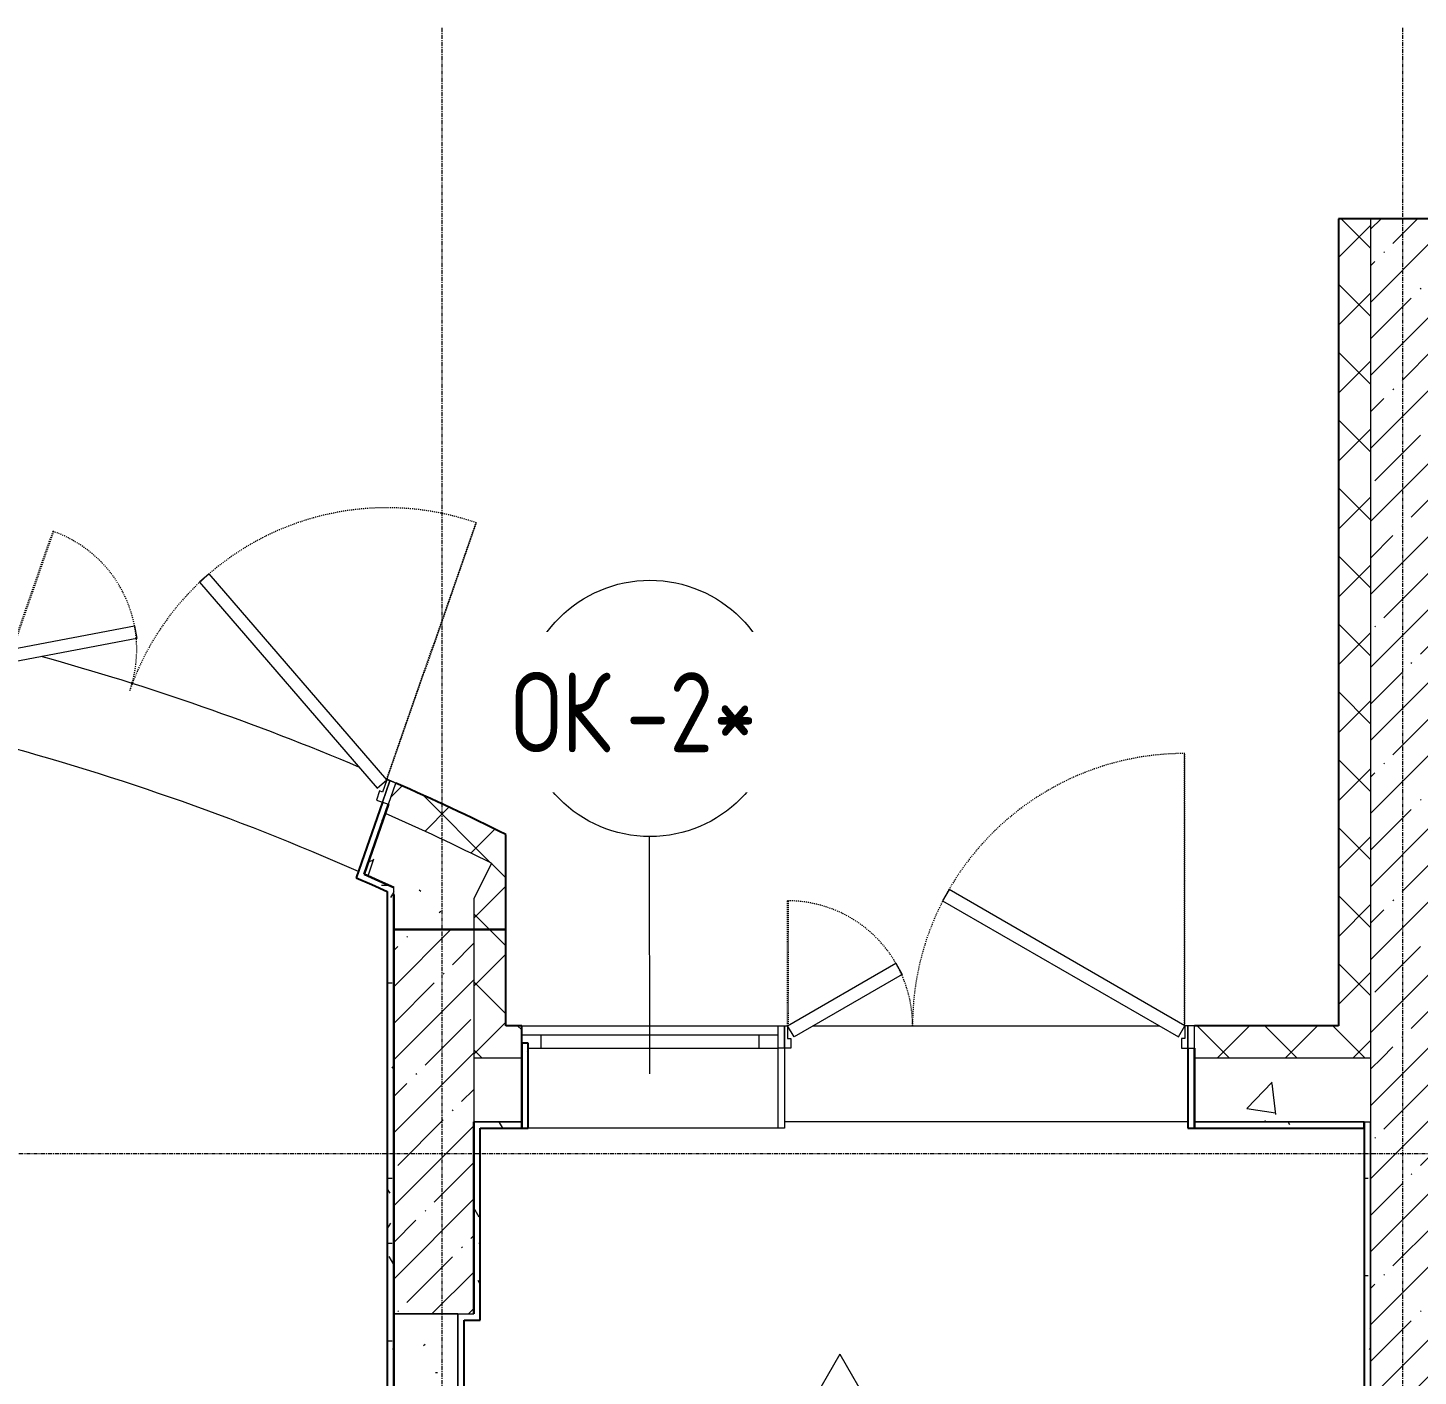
# Model space of a CAD drawing. Header units: millimetres. Extents: x -11854 to 4360091, y -19344 to 4989148.
# Drawn here: x 57830 to 62171, y 22023 to 26234 of the extents above; entities that cross this region are included whole.
import ezdxf

# ---------------------------------------------------------------- set-up
doc = ezdxf.new("R2010")
doc.units = ezdxf.units.MM
doc.linetypes.add('Линия сетки', pattern=[22.225, 12.7, -3.175, 3.175, -3.175])
doc.linetypes.add('Штрих', pattern=[6.35, 3.175, -3.175])
for name, color, linetype, lineweight in [('A-AREA-IDEN', 254, 'Continuous', 9), ('A-DOOR', 254, 'Continuous', 9), ('A-DOOR-FRAM', 254, 'Continuous', 18), ('A-FLOR', 254, 'Continuous', 9), ('A-GLAZ', 254, 'Continuous', 9), ('A-GLAZ-IDEN', 254, 'Continuous', 9), ('A-WALL', 254, 'Continuous', 9), ('S-GRID', 254, 'Continuous', 9)]:
    doc.layers.add(name, color=color, linetype=linetype, lineweight=lineweight)
doc.styles.add('ISOCPEUR_1', font='isocpeur.ttf', dxfattribs={"width": 0.8, "height": 250})
pattern_1 = [(45, (542041.67, 20914.14), (-114.049253, 114.049253), []), (45, (542155.72, 20914.14), (-114.049253, 114.049253), [201.613, -40.323, 3.353, -36.97])]
pattern_2 = [(50, (542041.7, 20914.14), (728.7365, -63.7558), [76.2, -838.2]), (355, (542041.7, 20914.14), (-140.9716, 764.2276), [60.96, -670.56]), (100.451, (542102.4, 20908.8), (587.77, 700.4668), [64.76, -712.36]), (46.184, (542041.7, 21117.3), (1084.3162, -168.171), [114.3, -1257.3]), (96.636, (542132, 21103.3), (949.61, 989.7098), [97.14, -1068.54]), (351.184, (542041.7, 21117.3), (949.6206, 989.7012), [91.44, -1005.84]), (21, (542143.3, 21066.54), (606.4579, -409.0606), [76.2, -838.2]), (326, (542143.3, 21066.54), (247.2083, 736.7529), [60.96, -670.56]), (71.451, (542193.8, 21032.46), (853.6683, 327.6855), [64.76, -712.36]), (37.5, (542041.67, 20914.14), (12.3547, 338.22012), [6.706, -655.726, 6.706, -674.014, -673.1]), (37.5, (542041.67, 20914.14), (12.3547, 338.22012), [-1343.152, 6.706, -666.394]), (7.5, (542041.67, 20914.14), (267.27887, 400.72213), [6.706, -381.406, 6.706, -640.486, -256.54]), (7.5, (542041.67, 20914.14), (267.27887, 400.72213), [-1035.304, 6.706, -249.834]), (327.5, (541815.1, 20914.14), (542.36333, -22.91534), [6.706, -247.294, 6.706, -785.774, -1051.56]), (327.5, (541815.1, 20914.14), (542.36333, -22.91534), [-1046.48, 6.706, -1044.854]), (317.5, (541713.5, 20914.14), (592.51696, 101.7071), [6.706, -323.494, 6.706, -519.582, -746.76]), (317.5, (541713.5, 20914.14), (592.51696, 101.7071), [-856.488, 6.706, -740.054])]
pattern_3 = [(45, (542041.67, 20914.14), (-106.066017, 106.066017), []), (135, (542041.67, 20914.14), (-106.066017, -106.066017), [])]
pattern_4 = [(0, (542041.67, 20914.14), (406.4, 101.6), [33.528, -271.272, 33.528, -271.272, -1625.6]), (0, (542041.67, 20914.14), (406.4, 101.6), [-609.6, 33.528, -576.072, 33.528, -271.272, -711.2]), (0, (542041.67, 20914.14), (406.4, 101.6), [-1524, 33.528, -169.672, 33.528, -474.472]), (120, (542194.07, 20964.94), (-291.18818, 301.152724), [33.528, -271.272, 33.528, -1896.872]), (120, (542194.07, 20964.94), (-291.18818, 301.152724), [-338.328, -271.272, 33.528, -576.072, -1016]), (120, (542194.07, 20964.94), (-291.18818, 301.152724), [-1219.2, 33.528, -271.272, 33.528, -677.672]), (120, (542194.07, 20964.94), (-291.18818, 301.152724), [-1557.528, -169.672, 33.528, -474.472]), (240, (542244.87, 21168.14), (-115.21182, -402.752724), [33.528, -271.272, 33.528, -1896.872]), (240, (542244.87, 21168.14), (-115.21182, -402.752724), [-338.328, -271.272, 33.528, -576.072, -1016]), (240, (542244.87, 21168.14), (-115.21182, -402.752724), [-1219.2, 33.528, -271.272, 33.528, -677.672]), (240, (542244.87, 21168.14), (-115.21182, -402.752724), [-1557.528, -169.672, 33.528, -474.472])]

# ---------------------------------------------------------------- blocks, each defined once
blk = doc.blocks.new('Дверь_Двупольная_внутренняя ПВХ профиль - Дверной блок наружный металлический остекленный ДНМО 24х13 Л-V1-1Б')
at = {"layer": 'A-DOOR', "linetype": 'Штрих'}
for p, q in [((618, 1000), (618, 150)), ((-618, 540), (-618, 150))]:
    blk.add_line(p, q, dxfattribs=at)
at = {"layer": 'A-DOOR'}
for p, q in [((620, 1000), (618, 1000)), ((-620, 540), (-618, 540)), ((-650, 150), (-630, 150)), ((-650, 80), (-650, 150)), ((-630, 150), (-630, 80)), ((-618, 150), (-620, 150)), ((618, 150), (620, 150)), ((650, 150), (630, 150)), ((630, 150), (630, 80)), ((650, 80), (650, 150)), ((-630, 80), (-650, 80)), ((630, 80), (650, 80))]:
    blk.add_line(p, q, dxfattribs=at)
at = {"layer": 'A-DOOR', "linetype": 'Штрих', "lineweight": 18}
for p, q in [((620, 150), (620, 1000)), ((-620, 150), (-620, 540))]:
    blk.add_line(p, q, dxfattribs=at)
at = {"layer": 'A-DOOR', "lineweight": 18}
for p, q in [((-116.1, 575), (-136.1, 540.4)), ((620, 150), (-116.1, 575)), ((-136.1, 540.4), (600, 115.4)), ((-620, 150), (-282.3, 345)), ((-262.3, 310.4), (-600, 115.4)), ((-282.3, 345), (-262.3, 310.4)), ((-600, 115.4), (-620, 150)), ((600, 115.4), (620, 150))]:
    blk.add_line(p, q, dxfattribs=at)
at = {"layer": 'A-DOOR', "linetype": 'Штрих'}
for centre, radius, start, end in [((620, 150), 850, 90, 180), ((-620, 150), 390, 360, 90)]:
    blk.add_arc(centre, radius, start, end, dxfattribs=at)
at = {"layer": 'A-DOOR-FRAM'}
for p, q in [((-630, 150), (-620, 150)), ((-630, 80), (-630, 150)), ((-620, 150), (-620, 110)), ((630, 150), (620, 150)), ((620, 150), (620, 110)), ((630, 80), (630, 150)), ((-620, 110), (-610, 110)), ((-610, 110), (-610, 80)), ((620, 110), (610, 110)), ((610, 110), (610, 80)), ((-610, 80), (-630, 80)), ((610, 80), (630, 80))]:
    blk.add_line(p, q, dxfattribs=at)
blk = doc.blocks.new('Окно 1800х800 - ОК 800Х1800_ОК-3_1 _ВНУТРЕННИЕ ОКНА_ EI 31 _-V2-1Б')
at = {"layer": 'A-GLAZ', "lineweight": 18}
for p, q in [((-215, 120), (-275, 120)), ((-215, 80), (-215, 120)), ((525, 120), (465, 120)), ((465, 120), (465, 80)), ((-255.1, 80), (-215, 80)), ((465, 80), (525, 80))]:
    blk.add_line(p, q, dxfattribs=at)
at = {"layer": 'A-GLAZ'}
for p, q in [((-215, 80), (-215, 120)), ((465, 120), (-215, 120)), ((465, 120), (465, 80)), ((-215, 80), (465, 80))]:
    blk.add_line(p, q, dxfattribs=at)
blk = doc.blocks.new('Марка окна - Марка окна-2857-1Б')
at = {"layer": 'A-GLAZ-IDEN'}
blk.add_circle((0, 0), 4.001, dxfattribs=at)
blk = doc.blocks.new('МАРКА ПОМЕЩЕНИЯ - ПОЛЫ - ОТДЕЛКА ПОЛА-6347798-1Б')
at = {"layer": 'A-AREA-IDEN'}
for p, q in [((0, 4.233), (-3.855, -2.444)), ((0, 4.233), (3.855, -2.444)), ((3.855, -2.444), (-3.855, -2.444))]:
    blk.add_line(p, q, dxfattribs=at)

msp = doc.modelspace()

# ---------------------------------------------------------------- hatches: boundary and pattern name
at = {"layer": 'A-WALL'}
h = msp.add_hatch(dxfattribs=at)
h.set_pattern_fill('FP_4', color=8, style=0, pattern_type=2)
h.set_pattern_definition(pattern_3)
h.paths.add_polyline_path([(61922.6, 23117.4), (62022.6, 23117.4), (62022.6, 25637.4), (61922.6, 25637.4), (61922.6, 23818.9)])
h = msp.add_hatch(dxfattribs=at)
h.set_pattern_fill('FP_1', color=8, style=0, pattern_type=2)
h.set_pattern_definition(pattern_1)
h.paths.add_polyline_path([(62022.6, 23017.4), (62222.6, 23017.4), (62222.6, 25637.4), (62022.6, 25637.4), (62022.6, 23117.4)])
h = msp.add_hatch(dxfattribs=at)
h.set_pattern_fill('FP_4', color=8, style=0, pattern_type=2)
h.set_pattern_definition(pattern_3)
h.paths.add_polyline_path([(59278, 23624.8), (59322.5, 23714.3), (59151.9, 23796.7), (58979.4, 23875.1), (58946.4, 23780.4), (59113.1, 23704.5)])
h.paths.add_polyline_path([(57718.8, 24208.1), (57751.8, 24302.9), (57578.9, 24346), (57405.1, 24385.4), (57391.3, 24286), (57599, 24238)])
h.paths.add_polyline_path([(56202.7, 24451.1), (56216.5, 24550.5), (55931.8, 24563.8), (55646.8, 24567.2), (55646.5, 24467.2), (55924.8, 24464)])
h = msp.add_hatch(dxfattribs=at)
h.set_pattern_fill('FP_2', color=8, style=0, pattern_type=2)
h.set_pattern_definition(pattern_2)
h.paths.add_polyline_path([(59188.9, 23445.7), (59278, 23624.8), (59113.1, 23704.5), (58946.4, 23780.4), (58880.4, 23590.9), (58972.6, 23549.2), (59081.1, 23498.3)])
h.paths.add_polyline_path([(57652.8, 24018.6), (57718.8, 24208.1), (57555.5, 24248.8), (57391.3, 24286), (57363.7, 24087.4), (57508.6, 24054.4), (57599, 24032)])
h.paths.add_polyline_path([(56175.1, 24252.5), (56202.7, 24451.1), (55924.8, 24464), (55646.5, 24467.2), (55645.9, 24267.2), (55910.6, 24264.3)])
h = msp.add_hatch(dxfattribs=at)
h.set_pattern_fill('FP_5', color=8, style=0, pattern_type=2)
h.set_pattern_definition(pattern_4)
h.paths.add_polyline_path([(58972.6, 23526.7), (58972.6, 23548.8), (58862, 23598.7), (58855.4, 23579.7), (58962.5, 23531.4)])
h.paths.add_polyline_path([(57665.7, 23994.7), (57672.3, 24013.7), (57599, 24032.1), (57508.6, 24054.5), (57344.1, 24091.8), (57341.4, 24071.9), (57503.9, 24035), (57599, 24011.3)])
h.paths.add_polyline_path([(56192.4, 24231.6), (56195.2, 24251.4), (56175.1, 24252.7), (55949, 24263.3), (55722.6, 24267.4), (55722.6, 24247.4), (55742.5, 24247.3), (55967.6, 24242.7)])
h = msp.add_hatch(dxfattribs=at)
h.set_pattern_fill('FP_5', color=8, style=0, pattern_type=2)
h.set_pattern_definition(pattern_4)
h.paths.add_polyline_path([(58880.3, 23590.5), (58956.4, 23809), (58937.5, 23815.6), (58862, 23598.7), (58871.1, 23594.6)])
h = msp.add_hatch(dxfattribs=at)
h.set_pattern_fill('FP_4', color=8, style=0, pattern_type=2)
h.set_pattern_definition(pattern_3)
h.paths.add_polyline_path([(59222.6, 23417.4), (59322.6, 23417.4), (59322.4, 23714), (59222.6, 23513.4)])
h = msp.add_hatch(dxfattribs=at)
h.set_pattern_fill('FP_5', color=8, style=0, pattern_type=2)
h.set_pattern_definition(pattern_4)
h.paths.add_polyline_path([(58952.5, 16887.4), (58972.5, 16887.4), (58972.5, 23526.8), (58952.5, 23536), (58952.5, 16907.4)])
h = msp.add_hatch(dxfattribs=at)
h.set_pattern_fill('FP_2', color=8, style=0, pattern_type=2)
h.set_pattern_definition(pattern_2)
h.paths.add_polyline_path([(58972.6, 23417.4), (59222.6, 23417.4), (59222.6, 23513.4), (59188.9, 23445.7), (59061.8, 23507.3), (58972.6, 23548.8), (58972.6, 23526.7)])
h = msp.add_hatch(dxfattribs=at)
h.set_pattern_fill('FP_1', color=8, style=0, pattern_type=2)
h.set_pattern_definition(pattern_1)
h.paths.add_polyline_path([(58972.6, 23017.4), (59222.6, 23017.4), (59222.6, 23417.4), (58972.6, 23417.4), (58972.6, 23117.4)])
h = msp.add_hatch(dxfattribs=at)
h.set_pattern_fill('FP_4', color=8, style=0, pattern_type=2)
h.set_pattern_definition(pattern_3)
h.paths.add_polyline_path([(59222.6, 23117.4), (59322.6, 23117.4), (59322.6, 23417.4), (59222.6, 23417.4), (59222.6, 23326.6)])
h = msp.add_hatch(dxfattribs=at)
h.set_pattern_fill('FP_4', color=8, style=0, pattern_type=2)
h.set_pattern_definition(pattern_3)
h.paths.add_polyline_path([(59222.6, 23017.4), (59372.6, 23017.4), (59372.6, 23117.4), (59222.6, 23117.4)])
h.paths.add_polyline_path([(61472.6, 23017.4), (62022.6, 23017.4), (62022.6, 23117.4), (61472.6, 23117.4), (61472.6, 23047.4)])
h = msp.add_hatch(dxfattribs=at)
h.set_pattern_fill('FP_5', color=8, style=0, pattern_type=2)
h.set_pattern_definition(pattern_4)
h.paths.add_polyline_path([(59372.5, 22797.4), (59392.5, 22797.4), (59392.5, 23062.4), (59372.5, 23062.4)])
h = msp.add_hatch(dxfattribs=at)
h.set_pattern_fill('FP_1', color=8, style=0, pattern_type=2)
h.set_pattern_definition(pattern_1)
h.paths.add_polyline_path([(58972.6, 22217.4), (59222.6, 22217.4), (59222.6, 23017.4), (58972.6, 23017.4), (58972.6, 22342)])
h = msp.add_hatch(dxfattribs=at)
h.set_pattern_fill('FP_2', color=8, style=0, pattern_type=2)
h.set_pattern_definition(pattern_2)
h.paths.add_polyline_path([(59222.6, 22817.4), (59372.6, 22817.4), (59372.6, 23017.4), (59222.6, 23017.4), (59222.6, 22834.3)])
h.paths.add_polyline_path([(61472.6, 22817.4), (62022.6, 22817.4), (62022.6, 23017.4), (61472.6, 23017.4)])
h = msp.add_hatch(dxfattribs=at)
h.set_pattern_fill('FP_1', color=8, style=0, pattern_type=2)
h.set_pattern_definition(pattern_1)
h.paths.add_polyline_path([(62022.6, 16887.4), (62222.6, 16887.4), (62222.6, 23017.4), (62022.6, 23017.4), (62022.6, 16927)])
h = msp.add_hatch(dxfattribs=at)
h.set_pattern_fill('FP_5', color=8, style=0, pattern_type=2)
h.set_pattern_definition(pattern_4)
h.paths.add_polyline_path([(62002.5, 22797.4), (62002.5, 22817.4), (61472.6, 22817.4), (61472.6, 22797.4), (61694.9, 22797.4)])
h.paths.add_polyline_path([(59354.4, 22797.4), (59372.6, 22797.4), (59372.6, 22817.4), (59222.5, 22817.4), (59222.5, 22797.4), (59242.5, 22797.4)])
h = msp.add_hatch(dxfattribs=at)
h.set_pattern_fill('FP_5', color=8, style=0, pattern_type=2)
h.set_pattern_definition(pattern_4)
h.paths.add_polyline_path([(59242.5, 22217.4), (59242.5, 22797.4), (59222.5, 22797.4), (59222.5, 22217.4)])
h = msp.add_hatch(dxfattribs=at)
h.set_pattern_fill('FP_5', color=8, style=0, pattern_type=2)
h.set_pattern_definition(pattern_4)
h.paths.add_polyline_path([(62002.5, 19297.4), (62022.5, 19297.4), (62022.5, 22817.4), (62002.5, 22817.4), (62002.5, 19317.4)])
h = msp.add_hatch(dxfattribs=at)
h.set_pattern_fill('FP_2', color=8, style=0, pattern_type=2)
h.set_pattern_definition(pattern_2)
h.paths.add_polyline_path([(58972.6, 16887.4), (59172.6, 16887.4), (59172.6, 22217.4), (58972.6, 22217.4), (58972.6, 17911.5)])
h = msp.add_hatch(dxfattribs=at)
h.set_pattern_fill('FP_5', color=8, style=0, pattern_type=2)
h.set_pattern_definition(pattern_4)
h.paths.add_polyline_path([(59192.5, 16907.4), (59192.5, 22197.4), (59172.5, 22197.4), (59172.5, 16907.4)])

# ---------------------------------------------------------------- linework, layer by layer
at = {"layer": 'A-FLOR', "color": 8}
msp.add_line((60192.5, 22818.2), (61452.5, 22818.2), dxfattribs=at)
for start, end in [(66.18542, 75.39359), (65.30183, 65.4761)]:
    msp.add_arc((55692.5, 16417.3), 7850, start, end, dxfattribs=at)
at = {"layer": 'A-GLAZ-IDEN', "color": 8}
msp.add_line((59772.6, 22967.4), (59771.6, 23708.2), dxfattribs=at)
at = {"layer": 'A-WALL', "color": 8, "lineweight": 25}
for p, q in [((62222.6, 25637.4), (61922.6, 25637.4)), ((61922.6, 25637.4), (61922.6, 23117.4)), ((58937.5, 23815.6), (58855.4, 23579.7)), ((58880.3, 23590.5), (58956.4, 23809)), ((58956.4, 23809), (58880.4, 23590.9)), ((59322.4, 23714), (59322.5, 23714.3)), ((59322.6, 23714), (59322.4, 23714)), ((59322.6, 23417.4), (59322.6, 23714)), ((58952.5, 23536), (58952.5, 16907.4)), ((58972.6, 23549.2), (58972.6, 23548.8)), ((58972.5, 16887.4), (58972.5, 23526.8)), ((58972.6, 23526.7), (58972.6, 23417.4)), ((58972.6, 23417.4), (58972.6, 22217.4)), ((59322.6, 23417.4), (58972.6, 23417.4)), ((58972.6, 23417.4), (59322.6, 23417.4)), ((59322.6, 23117.4), (59322.6, 23417.4)), ((59372.6, 23117.4), (59322.6, 23117.4)), ((59372.6, 22817.4), (59372.6, 23117.4)), ((61922.6, 23117.4), (61472.6, 23117.4)), ((59372.5, 23062.4), (59372.5, 22797.4)), ((59392.5, 23062.4), (59372.5, 23062.4)), ((59392.5, 22797.4), (59392.5, 23062.4)), ((61452.5, 23047.4), (61452.5, 22797.4)), ((61472.5, 22797.4), (61472.5, 23047.4)), ((61472.6, 23047.4), (61472.6, 22797.4)), ((59222.5, 22817.4), (59222.5, 22217.4)), ((59222.6, 22217.4), (59222.6, 22817.4)), ((59242.5, 22797.4), (59372.6, 22797.4)), ((59242.5, 22197.4), (59242.5, 22797.4)), ((59372.5, 22797.4), (59392.5, 22797.4)), ((59372.6, 22797.4), (59372.6, 22817.4)), ((61452.5, 22797.4), (61472.5, 22797.4)), ((61472.6, 22797.4), (62002.5, 22797.4)), ((62002.5, 22797.4), (62002.5, 22817.4)), ((62002.5, 22817.4), (62002.5, 19317.4)), ((58972.6, 22217.4), (58972.6, 16887.4)), ((59192.5, 16907.4), (59192.5, 22197.4)), ((59192.5, 22197.4), (59242.5, 22197.4))]:
    msp.add_line(p, q, dxfattribs=at)
at = {"layer": 'A-WALL', "color": 8}
for p, q in [((62022.6, 25637.4), (62022.6, 22817.4)), ((58948.5, 23888.7), (58950.1, 23888)), ((59278, 23624.8), (59222.6, 23513.4)), ((58972.6, 23526.7), (58972.6, 23548.8)), ((59222.6, 23513.4), (59222.6, 23417.4)), ((59222.6, 23417.4), (59222.6, 23017.4)), ((59372.6, 23117.4), (60172.5, 23117.4)), ((60172.5, 23087.4), (60172.5, 23117.4)), ((60282.6, 23117.4), (61362.6, 23117.4)), ((59222.6, 23017.4), (59372.6, 23017.4)), ((59222.6, 23017.4), (59222.6, 22817.4)), ((60172.5, 22797.4), (60172.5, 23047.4)), ((60192.5, 23047.4), (60192.5, 22797.4)), ((61472.6, 23017.4), (62022.6, 23017.4)), ((59372.6, 22817.4), (59222.5, 22817.4)), ((59222.6, 22817.4), (59372.6, 22817.4)), ((60192.5, 22797.4), (59392.5, 22797.4)), ((61452.5, 22817.4), (60192.5, 22817.4)), ((61472.6, 22817.4), (62022.5, 22817.4)), ((62002.5, 22817.4), (61472.6, 22817.4)), ((62022.5, 19297.4), (62022.5, 22817.4)), ((62022.6, 22817.4), (62022.6, 19222.4)), ((58972.6, 22217.4), (59222.6, 22217.4)), ((59172.6, 22217.4), (58972.6, 22217.4)), ((59172.5, 22217.4), (59172.5, 22197.4)), ((59172.5, 22197.4), (59172.5, 16907.4)), ((59172.6, 16887.4), (59172.6, 22217.4))]:
    msp.add_line(p, q, dxfattribs=at)
at = {"layer": 'A-WALL', "color": 8, "lineweight": 25, "flags": 128}
for points in [[(58855.4, 23579.7), (58904, 23558), (58952.5, 23536)], [(58972.6, 23548.8), (58926.5, 23569.8), (58880.3, 23590.5)], [(58880.4, 23590.9), (58926.5, 23570.2), (58972.6, 23549.2)]]:
    msp.add_lwpolyline(points, dxfattribs=at)
at = {"layer": 'A-WALL', "color": 8}
for radius, start, end in [(8150, 67.0869, 74.49288), (7850, 66.18622, 75.39283), (8150, 66.21543, 66.42678), (8050, 63.55127, 66.15848)]:
    msp.add_arc((55692.5, 16417.3), radius, start, end, dxfattribs=at)
at = {"layer": 'A-WALL', "color": 8, "lineweight": 25}
msp.add_arc((55692.5, 16417.3), 8150, 63.55127, 66.21543, dxfattribs=at)
at = {"layer": 'S-GRID', "color": 8, "linetype": 'Линия сетки'}
for p, q in [((59122.6, 26233.7), (59122.6, -3986)), ((62122.6, 26233.7), (62122.6, -3986)), ((84219.3, 22717.4), (45556.2, 22717.4)), ((84219.3, 22717.4), (45556.2, 22717.4))]:
    msp.add_line(p, q, dxfattribs=at)

# ---------------------------------------------------------------- block references
at = {"layer": 'A-AREA-IDEN', "color": 8, "xscale": 99.99999999999991, "yscale": 99.99999999999991, "zscale": 99.99999999999991}
msp.add_blockref('МАРКА ПОМЕЩЕНИЯ - ПОЛЫ - ОТДЕЛКА ПОЛА-6347798-1Б', (60365.3, 21668.3), dxfattribs=at)
at = {"layer": 'A-DOOR', "color": 8, "rotation": 340.7898914043733}
msp.add_blockref('Дверь_Двупольная_внутренняя ПВХ профиль - Дверной блок наружный металлический остекленный ДНМО 24х13 Л-V1-1Б', (58316.3, 23947.3), dxfattribs=at)
at = {"layer": 'A-DOOR', "color": 8}
msp.add_blockref('Дверь_Двупольная_внутренняя ПВХ профиль - Дверной блок наружный металлический остекленный ДНМО 24х13 Л-V1-1Б', (60822.6, 22967.4), dxfattribs=at)
at = {"layer": 'A-GLAZ', "color": 8}
msp.add_blockref('Окно 1800х800 - ОК 800Х1800_ОК-3_1 _ВНУТРЕННИЕ ОКНА_ EI 31 _-V2-1Б', (59647.6, 22967.4), dxfattribs=at)
at = {"layer": 'A-GLAZ-IDEN', "color": 8, "xscale": 99.99999999999991, "yscale": 99.99999999999991, "zscale": 99.99999999999991}
msp.add_blockref('Марка окна - Марка окна-2857-1Б', (59772.6, 24108.3), dxfattribs=at)

# ---------------------------------------------------------------- next in the draw order: texts
at = {"layer": 'A-GLAZ-IDEN', "color": 8, "insert": (59340.1, 24221.5), "char_height": 250, "width": 432.911, "attachment_point": 1, "style": 'ISOCPEUR_1', "bg_fill": 2}
msp.add_mtext('ОК', dxfattribs=at)

# ---------------------------------------------------------------- next in the draw order: texts
at = {"layer": 'A-GLAZ-IDEN', "color": 8, "insert": (59697.3, 24221.5), "char_height": 250, "width": 606.076, "attachment_point": 1, "style": 'ISOCPEUR_1', "bg_fill": 2}
msp.add_mtext('-2*', dxfattribs=at)

doc.saveas('drawing.dxf')
